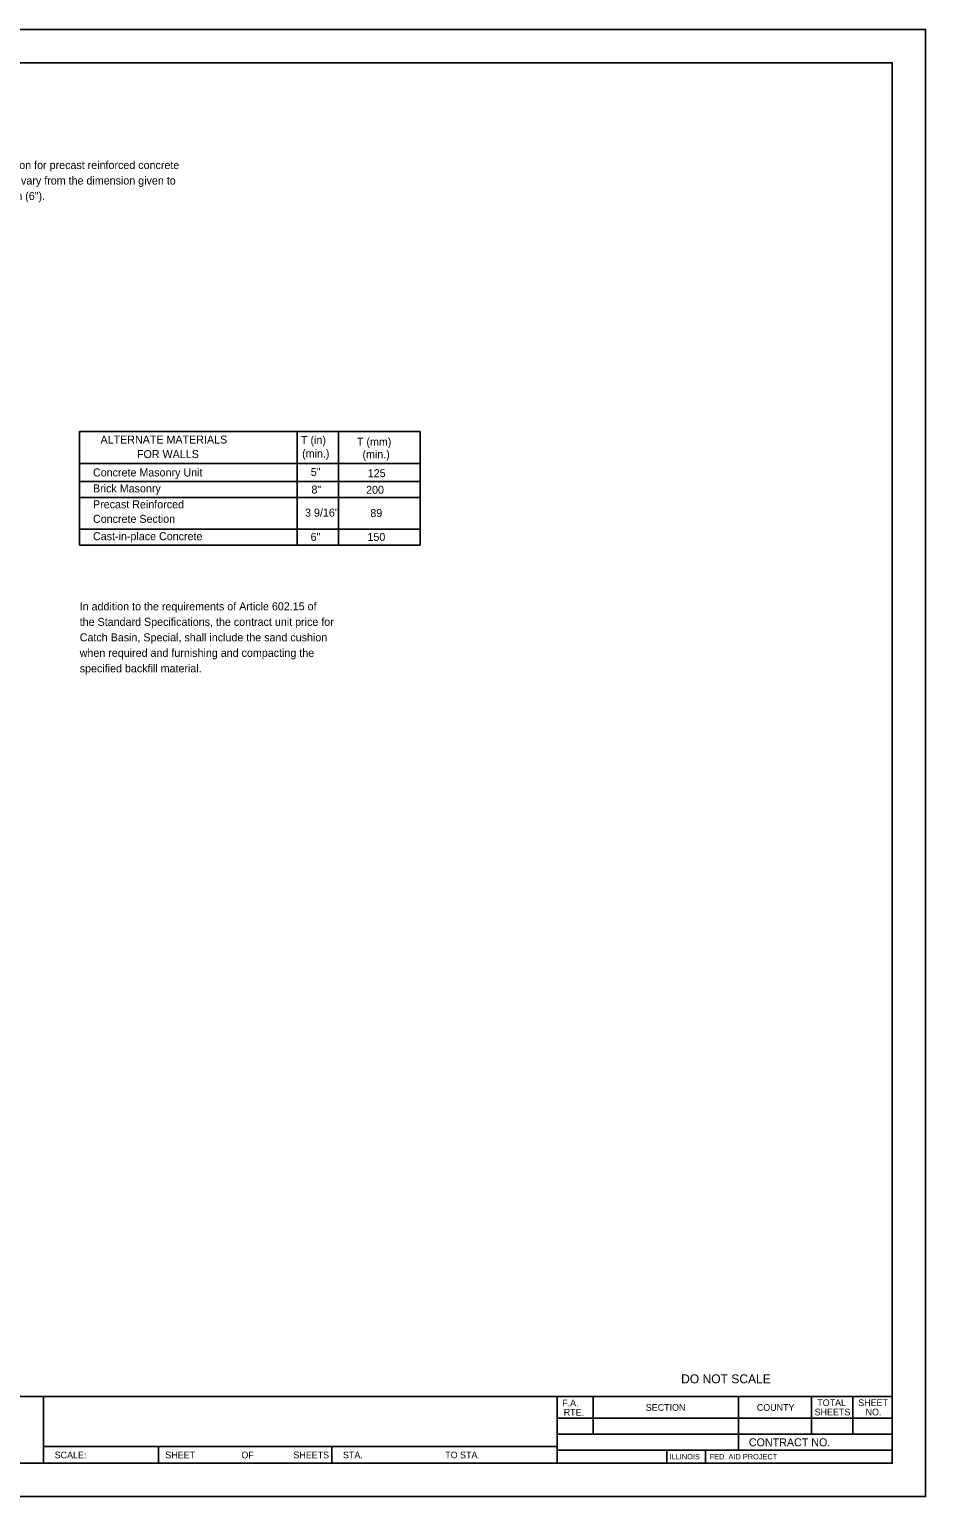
# Model space of a CAD drawing. Extents: x 40070 to 40750, y 78627 to 79067.
# Drawn here: x 40480.9 to 40749.7, y 78627.2 to 79067.2 of the extents above; entities that cross this region are included whole.
import ezdxf

# ---------------------------------------------------------------- set-up
doc = ezdxf.new("R2010")
doc.units = 0
for name, color, linetype in [('Design_EX_Roadway Notes', 7, 'Continuous'), ('Level 48', 7, 'Continuous'), ('Sheets_50 Reference Boundary', 7, 'Continuous'), ('Sheets_General Details', 7, 'Continuous'), ('Sheets_Printer Plotting Border', 7, 'Continuous')]:
    doc.layers.add(name, color=color, linetype=linetype)

msp = doc.modelspace()

# ---------------------------------------------------------------- linework, layer by layer
at = {"layer": 'Design_EX_Roadway Notes'}
for p, q in [((40496.01, 78912.47), (40496.01, 78946.57)), ((40496.01, 78946.57), (40598.1, 78946.57)), ((40561.25, 78912.47), (40561.25, 78946.57)), ((40573.65, 78912.47), (40573.65, 78946.57)), ((40598.1, 78912.47), (40598.1, 78946.57)), ((40496.01, 78937.02), (40598.1, 78937.02)), ((40496.01, 78931.59), (40598.1, 78931.59)), ((40496.01, 78926.81), (40598.1, 78926.81)), ((40496.01, 78917.25), (40598.1, 78917.25)), ((40496.01, 78912.47), (40598.1, 78912.47))]:
    msp.add_line(p, q, dxfattribs=at)
at = {"layer": 'Level 48'}
msp.add_lwpolyline([(40069.66, 79067.17), (40749.66, 79067.17), (40749.66, 78627.17), (40069.66, 78627.17)], close=True, dxfattribs=at)
at = {"layer": 'Sheets_50 Reference Boundary'}
msp.add_lwpolyline([(40109.66, 79057.17), (40739.66, 79057.17), (40739.66, 78657.17), (40109.66, 78657.17)], close=True, dxfattribs=at)
at = {"layer": 'Sheets_General Details'}
for p, q in [((40749.66, 79067.17), (40069.66, 79067.17)), ((40749.66, 78627.17), (40749.66, 79067.17)), ((40109.66, 78657.17), (40739.66, 78657.17)), ((40485.14, 78657.17), (40485.14, 78637.17)), ((40639.14, 78657.17), (40639.14, 78637.17)), ((40649.95, 78657.17), (40649.95, 78645.87)), ((40693.55, 78657.17), (40693.55, 78641.07)), ((40715.39, 78657.17), (40715.39, 78645.87)), ((40727.8, 78657.17), (40727.8, 78645.87)), ((40639.14, 78650.67), (40739.66, 78650.67)), ((40639.14, 78645.87), (40739.66, 78645.87)), ((40485.14, 78642.17), (40639.14, 78642.17)), ((40519.66, 78642.17), (40519.66, 78637.17)), ((40571.66, 78642.17), (40571.66, 78637.17)), ((40639.14, 78641.07), (40739.66, 78641.07)), ((40672.09, 78641.07), (40672.09, 78637.17)), ((40683.69, 78641.07), (40683.69, 78637.17)), ((40749.66, 78627.17), (40069.66, 78627.17))]:
    msp.add_line(p, q, dxfattribs=at)
msp.add_lwpolyline([(40109.66, 79057.17), (40739.66, 79057.17), (40739.66, 78637.17), (40109.66, 78637.17)], close=True, dxfattribs=at)
at = {"layer": 'Sheets_Printer Plotting Border'}
msp.add_lwpolyline([(40069.66, 78627.17), (40749.66, 78627.17), (40749.66, 79067.17), (40069.66, 79067.17)], close=True, dxfattribs=at)

# ---------------------------------------------------------------- texts
at = {"layer": 'Design_EX_Roadway Notes'}
for s, height, p in [('The dimension for precast reinforced concrete', 2.4, (40460.42, 79025.29)), ('section may vary from the dimension given to', 2.4, (40460.42, 79020.64)), ('plus 150 mm (6").', 2.4, (40460.42, 79015.99)), ('ALTERNATE MATERIALS', 2.4, (40502.26, 78942.96)), ('T (in)', 2.39, (40562.39, 78942.84)), ('T (mm)', 2.39, (40579.16, 78942.31)), ('FOR WALLS', 2.4, (40513.2, 78938.61)), ('(min.)', 2.389, (40562.73, 78938.78)), ('(min.)', 2.389, (40580.81, 78938.56)), ('Concrete Masonry Unit', 2.4, (40500.01, 78933.1)), ('5"', 2.4, (40565.3, 78933.24)), ('125', 2.4, (40582.39, 78932.88)), ('Brick Masonry', 2.4, (40500.01, 78928.32)), ('8"', 2.4, (40565.49, 78927.98)), ('200', 2.4, (40581.89, 78927.89)), ('Precast Reinforced', 2.4, (40500.01, 78923.54)), ('3 9/16"', 2.4, (40563.59, 78921.05)), ('89', 2.4, (40583.16, 78920.93)), ('Concrete Section', 2.4, (40500.01, 78919.19)), ('Cast-in-place Concrete', 2.4, (40500.01, 78913.98)), ('6"', 2.4, (40565.25, 78913.77)), ('150', 2.4, (40582.29, 78913.76)), ('In addition to the requirements of Article 602.15 of', 2.4, (40496.03, 78892.95)), ('the Standard Specifications, the contract unit price for', 2.4, (40496.03, 78888.3)), ('Catch Basin, Special, shall include the sand cushion', 2.4, (40496.03, 78883.65)), ('when required and furnishing and compacting the', 2.4, (40496.03, 78879)), ('specified backfill material.', 2.4, (40496.03, 78874.35))]:
    msp.add_text(s, height=height, dxfattribs=at).set_placement(p)
at = {"layer": 'Sheets_General Details'}
for s, height, p in [('DO NOT SCALE', 2.7, (40676.34, 78661.15)), ('F.A.  ', 2, (40640.69, 78654.27)), ('SECTION', 2, (40665.75, 78652.92)), ('COUNTY', 2, (40699.04, 78652.92)), ('TOTAL', 2, (40717.16, 78654.34)), ('SHEET', 2, (40729.45, 78654.34)), ('RTE.', 2, (40641.15, 78651.47)), ('SHEETS', 2, (40716.37, 78651.54)), ('NO.', 2, (40731.65, 78651.54)), ('CONTRACT NO.      ', 2.4, (40696.65, 78642.27)), ('SCALE:          ', 2, (40488.53, 78638.67)), ('SHEET', 2, (40521.7, 78638.67)), ('OF', 2, (40544.52, 78638.67)), ('SHEETS', 2, (40560.1, 78638.67)), ('STA.', 2, (40574.96, 78638.67)), ('TO STA.', 2, (40605.62, 78638.67)), ('ILLINOIS', 1.6, (40672.87, 78638.36)), ('FED. AID PROJECT', 1.6, (40684.91, 78638.36))]:
    msp.add_text(s, height=height, dxfattribs=at).set_placement(p)

doc.saveas('drawing.dxf')
